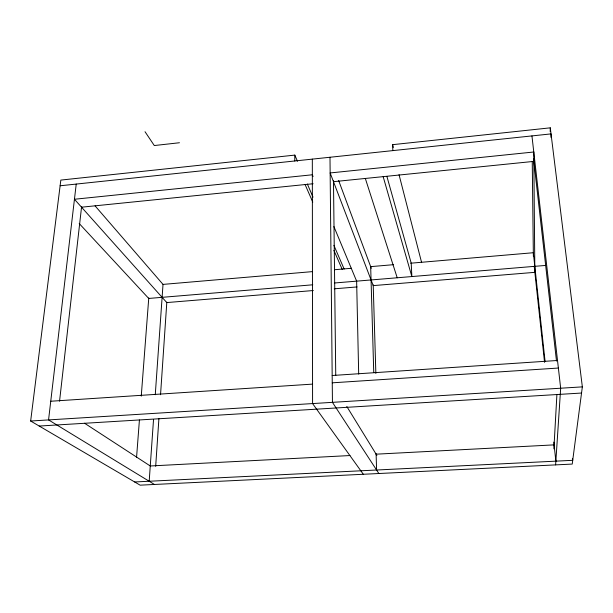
<?xml version="1.0" encoding="UTF-8"?>
<svg xmlns="http://www.w3.org/2000/svg" width="613" height="613" viewBox="0 0 613 613"><rect width="100%" height="100%" fill="white"/><g stroke="black" fill="none" stroke-linecap="round" stroke-linejoin="round"><path stroke-width="0.92" d="M294.769 160.981L294.815 155.104L60.833 180.084L30.65 421.024L140.116 485.167L572.228 464.079L582.35 386.872L550.282 127.833L392.604 144.668L392.856 150.614M550.206 131.642L550.282 127.833M550.957 137.404L551.033 133.895L60.12 185.777M553.884 448.823L556.91 394.458M555.616 464.884L560.673 388.213L531.946 135.91M155.679 466.332L158.913 418.61M160.537 394.749L166.82 302.171M149.189 481.259L153.534 419.445M155.265 394.718L163.02 284.401L95.084 205.876M136.576 457.183L139.419 419.989M141.251 396.151L148.767 297.933M59.545 401.224L81.621 206.435M76.227 184.076L48.557 419.913L154.445 484.462M179.456 142.745L154.292 145.542L145.028 131.726M81.537 207.194L313.097 183.747M333.487 181.678L533.862 161.388M163.02 284.401L312.53 271.613M334.437 269.735L351.578 268.272M393.5 264.686L370.673 266.632L373.754 372.62M410.626 263.215L533.333 252.725L545.057 361.218M312.768 284.8L148.729 298.447L79.192 223.515M334.698 282.976L545.639 265.429M313.312 290.531L166.79 302.569L74.441 199.256L312.339 174.782L313.067 176.513M334.238 288.815L357.072 286.938M332.177 375.508L557.516 360.475M50.749 401.239L312.561 384.121M332.254 382.826L558.382 368.045M30.65 421.024L582.35 386.872M39.224 426.05L581.538 393.04M349.969 455.543L150.262 465.98L84.571 423.246M376.129 454.179L554.098 444.877M134.676 481.971L572.726 460.317L572.504 458.417M363.333 474.27L312.584 403.569L312.324 159.127M378.865 473.512L332.445 402.343L329.993 157.257M346.797 406.48L376.895 455.421M305.121 184.62L312.783 202.137M333.855 250.296L342.284 269.567M294.815 155.104L297.474 161.242M307.335 184.015L313.021 197.156M333.886 245.346L344.123 268.992M333.909 226.58L356.628 281.152M338.644 180.521L371.286 268.295M365.325 178.452L397.216 277.773M383.163 176.651L411.859 276.563L411.208 263.169L386.979 176.682M399.04 174.682L421.637 262.632M392.604 144.668L393.308 147.449M533.571 158.79L556.504 361.095M553.8 442.119L555.861 461.152M534.222 266.463L544.559 362.352M373.202 284.823L375.861 373.447M376.114 453.781L376.589 470.018M356.613 280.31L358.689 374.114M532.253 161.763L533.371 256.234M333.472 180.506L335.748 375.485M533.777 152.001L330.146 172.95L373.225 285.612L534.858 272.341L533.777 152.001"/></g></svg>
